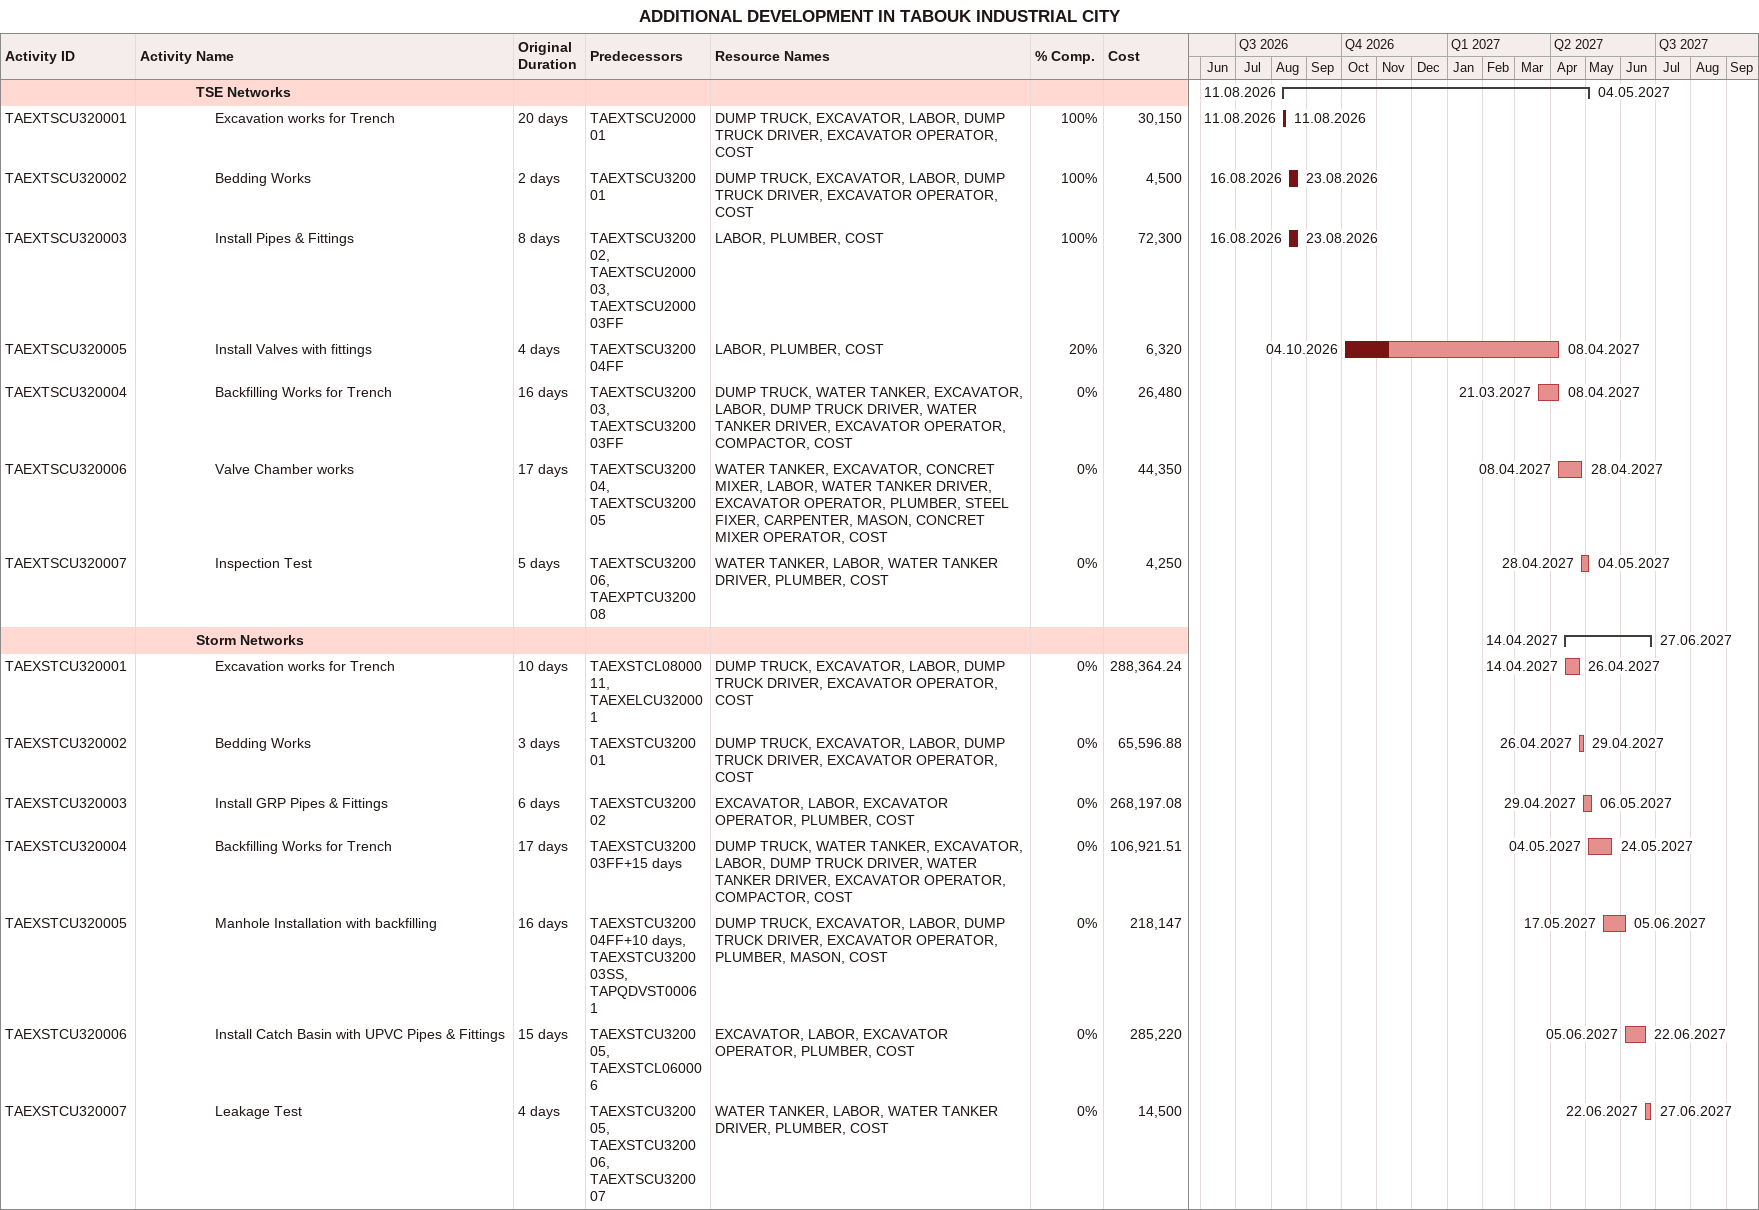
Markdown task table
ADDITIONAL DEVELOPMENT IN TABOUK INDUSTRIAL CITY

| ID | Level | Task | Original duration | Start | Finish | Predecessors | Resources | % complete | Cost |
|---|---|---|---|---|---|---|---|---|---|
|  | 4 | **TSE Networks** |  | 2026-08-11 | 2027-05-04 |  |  |  |  |
| TAEXTSCU320001 | 5 | Excavation works for Trench | 20d | 2026-08-11 | 2026-08-11 | TAEXTSCU200001 | DUMP TRUCK, EXCAVATOR, LABOR, DUMP TRUCK DRIVER, EXCAVATOR OPERATOR, COST | 100 | 30150 |
| TAEXTSCU320002 | 5 | Bedding Works | 2d | 2026-08-16 | 2026-08-23 | TAEXTSCU320001 | DUMP TRUCK, EXCAVATOR, LABOR, DUMP TRUCK DRIVER, EXCAVATOR OPERATOR, COST | 100 | 4500 |
| TAEXTSCU320003 | 5 | Install Pipes & Fittings | 8d | 2026-08-16 | 2026-08-23 | TAEXTSCU320002, TAEXTSCU200003, TAEXTSCU200003FF | LABOR, PLUMBER, COST | 100 | 72300 |
| TAEXTSCU320005 | 5 | Install Valves with fittings | 4d | 2026-10-04 | 2027-04-08 | TAEXTSCU320004FF | LABOR, PLUMBER, COST | 20 | 6320 |
| TAEXTSCU320004 | 5 | Backfilling Works for Trench | 16d | 2027-03-21 | 2027-04-08 | TAEXTSCU320003, TAEXTSCU320003FF | DUMP TRUCK, WATER TANKER, EXCAVATOR, LABOR, DUMP TRUCK DRIVER, WATER TANKER DRIVER, EXCAVATOR OPERATOR, COMPACTOR, COST | 0 | 26480 |
| TAEXTSCU320006 | 5 | Valve Chamber works | 17d | 2027-04-08 | 2027-04-28 | TAEXTSCU320004, TAEXTSCU320005 | WATER TANKER, EXCAVATOR, CONCRET MIXER, LABOR, WATER TANKER DRIVER, EXCAVATOR OPERATOR, PLUMBER, STEEL FIXER, CARPENTER, MASON, CONCRET MIXER OPERATOR, COST | 0 | 44350 |
| TAEXTSCU320007 | 5 | Inspection Test | 5d | 2027-04-28 | 2027-05-04 | TAEXTSCU320006, TAEXPTCU320008 | WATER TANKER, LABOR, WATER TANKER DRIVER, PLUMBER, COST | 0 | 4250 |
|  | 4 | **Storm Networks** |  | 2027-04-14 | 2027-06-27 |  |  |  |  |
| TAEXSTCU320001 | 5 | Excavation works for Trench | 10d | 2027-04-14 | 2027-04-26 | TAEXSTCL0800011, TAEXELCU320001 | DUMP TRUCK, EXCAVATOR, LABOR, DUMP TRUCK DRIVER, EXCAVATOR OPERATOR, COST | 0 | 288364.24 |
| TAEXSTCU320002 | 5 | Bedding Works | 3d | 2027-04-26 | 2027-04-29 | TAEXSTCU320001 | DUMP TRUCK, EXCAVATOR, LABOR, DUMP TRUCK DRIVER, EXCAVATOR OPERATOR, COST | 0 | 65596.88 |
| TAEXSTCU320003 | 5 | Install GRP Pipes & Fittings | 6d | 2027-04-29 | 2027-05-06 | TAEXSTCU320002 | EXCAVATOR, LABOR, EXCAVATOR OPERATOR, PLUMBER, COST | 0 | 268197.08 |
| TAEXSTCU320004 | 5 | Backfilling Works for Trench | 17d | 2027-05-04 | 2027-05-24 | TAEXSTCU320003FF+15d | DUMP TRUCK, WATER TANKER, EXCAVATOR, LABOR, DUMP TRUCK DRIVER, WATER TANKER DRIVER, EXCAVATOR OPERATOR, COMPACTOR, COST | 0 | 106921.51 |
| TAEXSTCU320005 | 5 | Manhole Installation with backfilling | 16d | 2027-05-17 | 2027-06-05 | TAEXSTCU320004FF+10d, TAEXSTCU320003SS, TAPQDVST00061 | DUMP TRUCK, EXCAVATOR, LABOR, DUMP TRUCK DRIVER, EXCAVATOR OPERATOR, PLUMBER, MASON, COST | 0 | 218147 |
| TAEXSTCU320006 | 5 | Install Catch Basin with UPVC Pipes & Fittings | 15d | 2027-06-05 | 2027-06-22 | TAEXSTCU320005, TAEXSTCL060006 | EXCAVATOR, LABOR, EXCAVATOR OPERATOR, PLUMBER, COST | 0 | 285220 |
| TAEXSTCU320007 | 5 | Leakage Test | 4d | 2027-06-22 | 2027-06-27 | TAEXSTCU320005, TAEXSTCU320006, TAEXTSCU320007 | WATER TANKER, LABOR, WATER TANKER DRIVER, PLUMBER, COST | 0 | 14500 |
